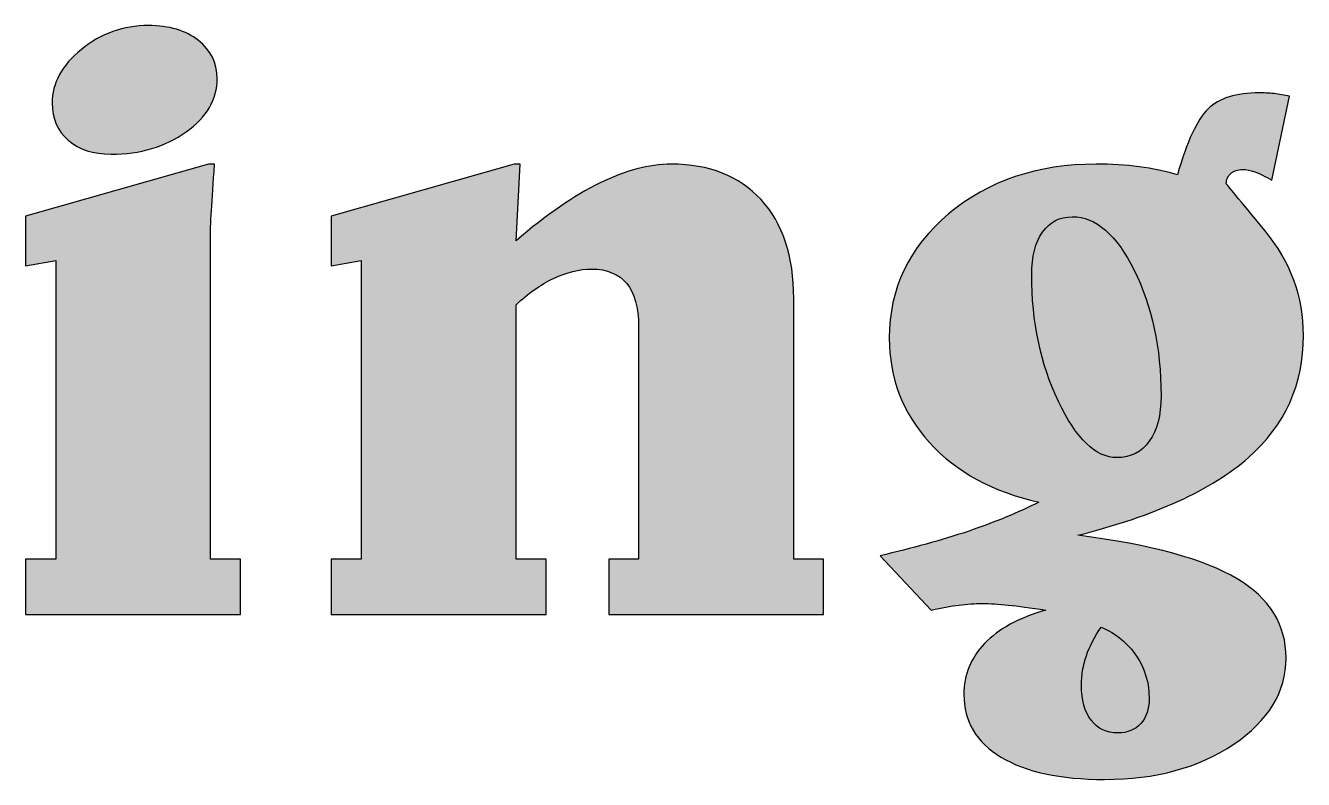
# Model space of a CAD drawing. Header units: centimetres. Extents: x -14.46 to -8.38, y -6.78 to -5.03.
# Drawn here: x -9.249 to -8.595, y -6.64 to -6.254 of the extents above; entities that cross this region are included whole.
import ezdxf

# ---------------------------------------------------------------- set-up
doc = ezdxf.new("R2010")
doc.units = ezdxf.units.CM
doc.header["$MEASUREMENT"] = 0
doc.layers.add('Layer 1', color=7, linetype='Continuous')

msp = doc.modelspace()

# ---------------------------------------------------------------- hatches: boundary and pattern name
at = {"layer": 'Layer 1', "true_color": 0x000000}
h = msp.add_hatch(color=18, dxfattribs=at)
edge = h.paths.add_edge_path()
edge.add_spline(control_points=[(-9.18607, -6.25397), (-9.17548, -6.25397), (-9.16698, -6.25649), (-9.16053, -6.26159), (-9.15411, -6.26662), (-9.15093, -6.27307), (-9.15093, -6.28098), (-9.15093, -6.29169), (-9.15622, -6.30082), (-9.16681, -6.30835), (-9.1775, -6.31596), (-9.19023, -6.31977), (-9.20519, -6.31977), (-9.21425, -6.31977), (-9.22152, -6.3174), (-9.2271, -6.31262), (-9.23256, -6.30791), (-9.23532, -6.30158), (-9.23532, -6.29369), (-9.23532, -6.2834), (-9.23034, -6.27423), (-9.22032, -6.26615), (-9.21034, -6.25801), (-9.19894, -6.25397), (-9.18607, -6.25397)], knot_values=[0, 0, 0, 0, 0.125, 0.125, 0.125, 0.25, 0.25, 0.25, 0.375, 0.375, 0.375, 0.5, 0.5, 0.5, 0.625, 0.625, 0.625, 0.75, 0.75, 0.75, 0.875, 0.875, 0.875, 1, 1, 1, 1], degree=3, periodic=1)
h = msp.add_hatch(color=18, dxfattribs=at)
edge = h.paths.add_edge_path()
edge.add_spline(control_points=[(-8.81191, -6.52517), (-8.79558, -6.52143), (-8.78051, -6.51726), (-8.76686, -6.5127), (-8.75314, -6.50807), (-8.74107, -6.50304), (-8.73063, -6.49772), (-8.7542, -6.49255), (-8.77286, -6.48235), (-8.78662, -6.46721), (-8.80031, -6.45208), (-8.80718, -6.43422), (-8.80718, -6.41377), (-8.80718, -6.38851), (-8.79702, -6.36737), (-8.77685, -6.35035), (-8.75656, -6.33338), (-8.73144, -6.32487), (-8.70135, -6.32487), (-8.69373, -6.32487), (-8.68639, -6.32531), (-8.67941, -6.32625), (-8.67256, -6.32715), (-8.66597, -6.32844), (-8.65976, -6.33026), (-8.65493, -6.31331), (-8.64974, -6.30212), (-8.64413, -6.29657), (-8.63849, -6.29109), (-8.62977, -6.28837), (-8.61792, -6.28837), (-8.61556, -6.28837), (-8.61312, -6.28851), (-8.61037, -6.28881), (-8.60772, -6.28914), (-8.60511, -6.28958), (-8.60254, -6.2901), (-8.60254, -6.2901), (-8.61143, -6.33314), (-8.61143, -6.33314), (-8.61496, -6.3311), (-8.61792, -6.32967), (-8.62028, -6.32881), (-8.62258, -6.32797), (-8.62459, -6.3276), (-8.62635, -6.3276), (-8.62896, -6.3276), (-8.63101, -6.32827), (-8.63249, -6.32957), (-8.63408, -6.33095), (-8.63478, -6.33268), (-8.63478, -6.33497), (-8.63478, -6.33497), (-8.62822, -6.34296), (-8.61503, -6.35885), (-8.60194, -6.37483), (-8.59534, -6.39268), (-8.59534, -6.41246), (-8.59534, -6.43755), (-8.60469, -6.4584), (-8.62342, -6.47488), (-8.64212, -6.49148), (-8.67119, -6.50472), (-8.71066, -6.51467), (-8.67306, -6.51955), (-8.64597, -6.52699), (-8.62924, -6.53695), (-8.61259, -6.54692), (-8.60423, -6.56038), (-8.60423, -6.57748), (-8.60423, -6.59483), (-8.61316, -6.60958), (-8.63101, -6.62159), (-8.64886, -6.63361), (-8.67084, -6.63961), (-8.69705, -6.63961), (-8.7197, -6.63961), (-8.73737, -6.63583), (-8.75003, -6.62814), (-8.7627, -6.62053), (-8.76901, -6.60989), (-8.76901, -6.59618), (-8.76901, -6.58608), (-8.76545, -6.57741), (-8.75843, -6.57003), (-8.7513, -6.56265), (-8.74086, -6.55703), (-8.72717, -6.553), (-8.73497, -6.55178), (-8.74129, -6.55094), (-8.74626, -6.5504), (-8.75116, -6.54988), (-8.75564, -6.54964), (-8.75967, -6.54964), (-8.76344, -6.54964), (-8.76743, -6.54988), (-8.77159, -6.5504), (-8.77579, -6.55094), (-8.78048, -6.55178), (-8.7857, -6.553), (-8.7857, -6.553), (-8.81191, -6.52517), (-8.81191, -6.52517)], knot_values=[0, 0, 0, 0, 0.029412, 0.029412, 0.029412, 0.058824, 0.058824, 0.058824, 0.088235, 0.088235, 0.088235, 0.117647, 0.117647, 0.117647, 0.147059, 0.147059, 0.147059, 0.176471, 0.176471, 0.176471, 0.205882, 0.205882, 0.205882, 0.235294, 0.235294, 0.235294, 0.264706, 0.264706, 0.264706, 0.294118, 0.294118, 0.294118, 0.323529, 0.323529, 0.323529, 0.352941, 0.352941, 0.352941, 0.382353, 0.382353, 0.382353, 0.411765, 0.411765, 0.411765, 0.441176, 0.441176, 0.441176, 0.470588, 0.470588, 0.470588, 0.5, 0.5, 0.5, 0.529412, 0.529412, 0.529412, 0.558824, 0.558824, 0.558824, 0.588235, 0.588235, 0.588235, 0.617647, 0.617647, 0.617647, 0.647059, 0.647059, 0.647059, 0.676471, 0.676471, 0.676471, 0.705882, 0.705882, 0.705882, 0.735294, 0.735294, 0.735294, 0.764706, 0.764706, 0.764706, 0.794118, 0.794118, 0.794118, 0.823529, 0.823529, 0.823529, 0.852941, 0.852941, 0.852941, 0.882353, 0.882353, 0.882353, 0.911765, 0.911765, 0.911765, 0.941176, 0.941176, 0.941176, 0.970588, 0.970588, 0.970588, 1, 1, 1, 1], degree=3, periodic=1)
h = msp.add_hatch(color=18, dxfattribs=at)
edge = h.paths.add_edge_path()
edge.add_spline(control_points=[(-9.15531, -6.32487), (-9.15531, -6.32487), (-9.15224, -6.32487), (-9.15224, -6.32487), (-9.15291, -6.33452), (-9.15351, -6.34244), (-9.15389, -6.34859), (-9.15425, -6.35475), (-9.15439, -6.35991), (-9.15439, -6.3641), (-9.15439, -6.3641), (-9.15439, -6.52692), (-9.15439, -6.52692), (-9.15439, -6.52692), (-9.13901, -6.52692), (-9.13901, -6.52692), (-9.13901, -6.52692), (-9.13901, -6.55519), (-9.13901, -6.55519), (-9.13901, -6.55519), (-9.24893, -6.55519), (-9.24893, -6.55519), (-9.24893, -6.55519), (-9.24893, -6.52692), (-9.24893, -6.52692), (-9.24893, -6.52692), (-9.23352, -6.52692), (-9.23352, -6.52692), (-9.23352, -6.52692), (-9.23352, -6.37414), (-9.23352, -6.37414), (-9.23352, -6.37414), (-9.24893, -6.3768), (-9.24893, -6.3768), (-9.24893, -6.3768), (-9.24893, -6.3514), (-9.24893, -6.3514), (-9.24893, -6.3514), (-9.15531, -6.32487), (-9.15531, -6.32487)], knot_values=[0, 0, 0, 0, 0.076923, 0.076923, 0.076923, 0.153846, 0.153846, 0.153846, 0.230769, 0.230769, 0.230769, 0.307692, 0.307692, 0.307692, 0.384615, 0.384615, 0.384615, 0.461538, 0.461538, 0.461538, 0.538462, 0.538462, 0.538462, 0.615385, 0.615385, 0.615385, 0.692308, 0.692308, 0.692308, 0.769231, 0.769231, 0.769231, 0.846154, 0.846154, 0.846154, 0.923077, 0.923077, 0.923077, 1, 1, 1, 1], degree=3, periodic=1)
h = msp.add_hatch(color=18, dxfattribs=at)
edge = h.paths.add_edge_path()
edge.add_spline(control_points=[(-8.99899, -6.32487), (-8.99899, -6.32487), (-8.99592, -6.32487), (-8.99592, -6.32487), (-8.99592, -6.32487), (-8.99807, -6.3641), (-8.99807, -6.3641), (-8.98276, -6.35086), (-8.96855, -6.34105), (-8.95535, -6.3346), (-8.94219, -6.32814), (-8.92999, -6.32487), (-8.91873, -6.32487), (-8.89919, -6.32487), (-8.88384, -6.33095), (-8.87277, -6.34302), (-8.86158, -6.35512), (-8.85604, -6.372), (-8.85604, -6.39366), (-8.85604, -6.39366), (-8.85604, -6.52692), (-8.85604, -6.52692), (-8.85604, -6.52692), (-8.84087, -6.52692), (-8.84087, -6.52692), (-8.84087, -6.52692), (-8.84087, -6.55519), (-8.84087, -6.55519), (-8.84087, -6.55519), (-8.95055, -6.55519), (-8.95055, -6.55519), (-8.95055, -6.55519), (-8.95055, -6.52692), (-8.95055, -6.52692), (-8.95055, -6.52692), (-8.93538, -6.52692), (-8.93538, -6.52692), (-8.93538, -6.52692), (-8.93538, -6.40776), (-8.93538, -6.40776), (-8.93538, -6.3981), (-8.93739, -6.3908), (-8.94145, -6.38592), (-8.94551, -6.38099), (-8.95151, -6.37854), (-8.95944, -6.37854), (-8.96565, -6.37854), (-8.97218, -6.38013), (-8.97892, -6.38333), (-8.98558, -6.38654), (-8.992, -6.39103), (-8.99807, -6.39679), (-8.99807, -6.39679), (-8.99807, -6.52692), (-8.99807, -6.52692), (-8.99807, -6.52692), (-8.98269, -6.52692), (-8.98269, -6.52692), (-8.98269, -6.52692), (-8.98269, -6.55519), (-8.98269, -6.55519), (-8.98269, -6.55519), (-9.09262, -6.55519), (-9.09262, -6.55519), (-9.09262, -6.55519), (-9.09262, -6.52692), (-9.09262, -6.52692), (-9.09262, -6.52692), (-9.0772, -6.52692), (-9.0772, -6.52692), (-9.0772, -6.52692), (-9.0772, -6.37414), (-9.0772, -6.37414), (-9.0772, -6.37414), (-9.09262, -6.3768), (-9.09262, -6.3768), (-9.09262, -6.3768), (-9.09262, -6.3514), (-9.09262, -6.3514), (-9.09262, -6.3514), (-8.99899, -6.32487), (-8.99899, -6.32487)], knot_values=[0, 0, 0, 0, 0.037037, 0.037037, 0.037037, 0.074074, 0.074074, 0.074074, 0.111111, 0.111111, 0.111111, 0.148148, 0.148148, 0.148148, 0.185185, 0.185185, 0.185185, 0.222222, 0.222222, 0.222222, 0.259259, 0.259259, 0.259259, 0.296296, 0.296296, 0.296296, 0.333333, 0.333333, 0.333333, 0.37037, 0.37037, 0.37037, 0.407407, 0.407407, 0.407407, 0.444444, 0.444444, 0.444444, 0.481481, 0.481481, 0.481481, 0.518519, 0.518519, 0.518519, 0.555556, 0.555556, 0.555556, 0.592593, 0.592593, 0.592593, 0.62963, 0.62963, 0.62963, 0.666667, 0.666667, 0.666667, 0.703704, 0.703704, 0.703704, 0.740741, 0.740741, 0.740741, 0.777778, 0.777778, 0.777778, 0.814815, 0.814815, 0.814815, 0.851852, 0.851852, 0.851852, 0.888889, 0.888889, 0.888889, 0.925926, 0.925926, 0.925926, 0.962963, 0.962963, 0.962963, 1, 1, 1, 1], degree=3, periodic=1)
h = msp.add_hatch(color=18, dxfattribs=at)
edge = h.paths.add_edge_path()
edge.add_spline(control_points=[(-8.73434, -6.38144), (-8.73434, -6.40546), (-8.72975, -6.42708), (-8.72068, -6.44622), (-8.71155, -6.46539), (-8.70156, -6.47498), (-8.69077, -6.47498), (-8.68364, -6.47498), (-8.6781, -6.47217), (-8.67419, -6.46662), (-8.67017, -6.46106), (-8.66819, -6.45329), (-8.66819, -6.44334), (-8.66819, -6.41884), (-8.67278, -6.39748), (-8.68188, -6.37915), (-8.69098, -6.36092), (-8.70149, -6.35178), (-8.71356, -6.35178), (-8.72005, -6.35178), (-8.72509, -6.35436), (-8.7288, -6.35961), (-8.7325, -6.36478), (-8.73434, -6.37208), (-8.73434, -6.38144)], knot_values=[0, 0, 0, 0, 0.125, 0.125, 0.125, 0.25, 0.25, 0.25, 0.375, 0.375, 0.375, 0.5, 0.5, 0.5, 0.625, 0.625, 0.625, 0.75, 0.75, 0.75, 0.875, 0.875, 0.875, 1, 1, 1, 1], degree=3, periodic=1)
h = msp.add_hatch(color=18, dxfattribs=at)
edge = h.paths.add_edge_path()
edge.add_spline(control_points=[(-8.69874, -6.56166), (-8.70216, -6.56654), (-8.70474, -6.57149), (-8.70636, -6.57635), (-8.70805, -6.58128), (-8.7089, -6.58623), (-8.7089, -6.59133), (-8.7089, -6.59902), (-8.70728, -6.60501), (-8.70393, -6.60935), (-8.70058, -6.61368), (-8.69599, -6.61583), (-8.69024, -6.61583), (-8.68534, -6.61583), (-8.68145, -6.61423), (-8.67853, -6.61102), (-8.67563, -6.60782), (-8.67426, -6.60358), (-8.67426, -6.59826), (-8.67426, -6.59018), (-8.67641, -6.58298), (-8.68075, -6.5765), (-8.68505, -6.57003), (-8.69105, -6.56509), (-8.69874, -6.56166)], knot_values=[0, 0, 0, 0, 0.125, 0.125, 0.125, 0.25, 0.25, 0.25, 0.375, 0.375, 0.375, 0.5, 0.5, 0.5, 0.625, 0.625, 0.625, 0.75, 0.75, 0.75, 0.875, 0.875, 0.875, 1, 1, 1, 1], degree=3, periodic=1)

# ---------------------------------------------------------------- linework, layer by layer
at = {"layer": 'Layer 1'}
for points, knots in [([(-9.18607, -6.25397), (-9.17548, -6.25397), (-9.16698, -6.25649), (-9.16053, -6.26159), (-9.15411, -6.26662), (-9.15093, -6.27307), (-9.15093, -6.28098), (-9.15093, -6.29169), (-9.15622, -6.30082), (-9.16681, -6.30835), (-9.1775, -6.31596), (-9.19023, -6.31977), (-9.20519, -6.31977), (-9.21425, -6.31977), (-9.22152, -6.3174), (-9.2271, -6.31262), (-9.23256, -6.30791), (-9.23532, -6.30158), (-9.23532, -6.29369), (-9.23532, -6.2834), (-9.23034, -6.27423), (-9.22032, -6.26615), (-9.21034, -6.25801), (-9.19894, -6.25397), (-9.18607, -6.25397)], [0, 0, 0, 0, 0.125, 0.125, 0.125, 0.25, 0.25, 0.25, 0.375, 0.375, 0.375, 0.5, 0.5, 0.5, 0.625, 0.625, 0.625, 0.75, 0.75, 0.75, 0.875, 0.875, 0.875, 1, 1, 1, 1]), ([(-8.81191, -6.52517), (-8.79558, -6.52143), (-8.78051, -6.51726), (-8.76686, -6.5127), (-8.75314, -6.50807), (-8.74107, -6.50304), (-8.73063, -6.49772), (-8.7542, -6.49255), (-8.77286, -6.48235), (-8.78662, -6.46721), (-8.80031, -6.45208), (-8.80718, -6.43422), (-8.80718, -6.41377), (-8.80718, -6.38851), (-8.79702, -6.36737), (-8.77685, -6.35035), (-8.75656, -6.33338), (-8.73144, -6.32487), (-8.70135, -6.32487), (-8.69373, -6.32487), (-8.68639, -6.32531), (-8.67941, -6.32625), (-8.67256, -6.32715), (-8.66597, -6.32844), (-8.65976, -6.33026), (-8.65493, -6.31331), (-8.64974, -6.30212), (-8.64413, -6.29657), (-8.63849, -6.29109), (-8.62977, -6.28837), (-8.61792, -6.28837), (-8.61556, -6.28837), (-8.61312, -6.28851), (-8.61037, -6.28881), (-8.60772, -6.28914), (-8.60511, -6.28958), (-8.60254, -6.2901), (-8.60254, -6.2901), (-8.61143, -6.33314), (-8.61143, -6.33314), (-8.61496, -6.3311), (-8.61792, -6.32967), (-8.62028, -6.32881), (-8.62258, -6.32797), (-8.62459, -6.3276), (-8.62635, -6.3276), (-8.62896, -6.3276), (-8.63101, -6.32827), (-8.63249, -6.32957), (-8.63408, -6.33095), (-8.63478, -6.33268), (-8.63478, -6.33497), (-8.63478, -6.33497), (-8.62822, -6.34296), (-8.61503, -6.35885), (-8.60194, -6.37483), (-8.59534, -6.39268), (-8.59534, -6.41246), (-8.59534, -6.43755), (-8.60469, -6.4584), (-8.62342, -6.47488), (-8.64212, -6.49148), (-8.67119, -6.50472), (-8.71066, -6.51467), (-8.67306, -6.51955), (-8.64597, -6.52699), (-8.62924, -6.53695), (-8.61259, -6.54692), (-8.60423, -6.56038), (-8.60423, -6.57748), (-8.60423, -6.59483), (-8.61316, -6.60958), (-8.63101, -6.62159), (-8.64886, -6.63361), (-8.67084, -6.63961), (-8.69705, -6.63961), (-8.7197, -6.63961), (-8.73737, -6.63583), (-8.75003, -6.62814), (-8.7627, -6.62053), (-8.76901, -6.60989), (-8.76901, -6.59618), (-8.76901, -6.58608), (-8.76545, -6.57741), (-8.75843, -6.57003), (-8.7513, -6.56265), (-8.74086, -6.55703), (-8.72717, -6.553), (-8.73497, -6.55178), (-8.74129, -6.55094), (-8.74626, -6.5504), (-8.75116, -6.54988), (-8.75564, -6.54964), (-8.75967, -6.54964), (-8.76344, -6.54964), (-8.76743, -6.54988), (-8.77159, -6.5504), (-8.77579, -6.55094), (-8.78048, -6.55178), (-8.7857, -6.553), (-8.7857, -6.553), (-8.81191, -6.52517), (-8.81191, -6.52517)], [0, 0, 0, 0, 0.029412, 0.029412, 0.029412, 0.058824, 0.058824, 0.058824, 0.088235, 0.088235, 0.088235, 0.117647, 0.117647, 0.117647, 0.147059, 0.147059, 0.147059, 0.176471, 0.176471, 0.176471, 0.205882, 0.205882, 0.205882, 0.235294, 0.235294, 0.235294, 0.264706, 0.264706, 0.264706, 0.294118, 0.294118, 0.294118, 0.323529, 0.323529, 0.323529, 0.352941, 0.352941, 0.352941, 0.382353, 0.382353, 0.382353, 0.411765, 0.411765, 0.411765, 0.441176, 0.441176, 0.441176, 0.470588, 0.470588, 0.470588, 0.5, 0.5, 0.5, 0.529412, 0.529412, 0.529412, 0.558824, 0.558824, 0.558824, 0.588235, 0.588235, 0.588235, 0.617647, 0.617647, 0.617647, 0.647059, 0.647059, 0.647059, 0.676471, 0.676471, 0.676471, 0.705882, 0.705882, 0.705882, 0.735294, 0.735294, 0.735294, 0.764706, 0.764706, 0.764706, 0.794118, 0.794118, 0.794118, 0.823529, 0.823529, 0.823529, 0.852941, 0.852941, 0.852941, 0.882353, 0.882353, 0.882353, 0.911765, 0.911765, 0.911765, 0.941176, 0.941176, 0.941176, 0.970588, 0.970588, 0.970588, 1, 1, 1, 1]), ([(-9.15531, -6.32487), (-9.15531, -6.32487), (-9.15224, -6.32487), (-9.15224, -6.32487), (-9.15291, -6.33452), (-9.15351, -6.34244), (-9.15389, -6.34859), (-9.15425, -6.35475), (-9.15439, -6.35991), (-9.15439, -6.3641), (-9.15439, -6.3641), (-9.15439, -6.52692), (-9.15439, -6.52692), (-9.15439, -6.52692), (-9.13901, -6.52692), (-9.13901, -6.52692), (-9.13901, -6.52692), (-9.13901, -6.55519), (-9.13901, -6.55519), (-9.13901, -6.55519), (-9.24893, -6.55519), (-9.24893, -6.55519), (-9.24893, -6.55519), (-9.24893, -6.52692), (-9.24893, -6.52692), (-9.24893, -6.52692), (-9.23352, -6.52692), (-9.23352, -6.52692), (-9.23352, -6.52692), (-9.23352, -6.37414), (-9.23352, -6.37414), (-9.23352, -6.37414), (-9.24893, -6.3768), (-9.24893, -6.3768), (-9.24893, -6.3768), (-9.24893, -6.3514), (-9.24893, -6.3514), (-9.24893, -6.3514), (-9.15531, -6.32487), (-9.15531, -6.32487)], [0, 0, 0, 0, 0.076923, 0.076923, 0.076923, 0.153846, 0.153846, 0.153846, 0.230769, 0.230769, 0.230769, 0.307692, 0.307692, 0.307692, 0.384615, 0.384615, 0.384615, 0.461538, 0.461538, 0.461538, 0.538462, 0.538462, 0.538462, 0.615385, 0.615385, 0.615385, 0.692308, 0.692308, 0.692308, 0.769231, 0.769231, 0.769231, 0.846154, 0.846154, 0.846154, 0.923077, 0.923077, 0.923077, 1, 1, 1, 1]), ([(-8.99899, -6.32487), (-8.99899, -6.32487), (-8.99592, -6.32487), (-8.99592, -6.32487), (-8.99592, -6.32487), (-8.99807, -6.3641), (-8.99807, -6.3641), (-8.98276, -6.35086), (-8.96855, -6.34105), (-8.95535, -6.3346), (-8.94219, -6.32814), (-8.92999, -6.32487), (-8.91873, -6.32487), (-8.89919, -6.32487), (-8.88384, -6.33095), (-8.87277, -6.34302), (-8.86158, -6.35512), (-8.85604, -6.372), (-8.85604, -6.39366), (-8.85604, -6.39366), (-8.85604, -6.52692), (-8.85604, -6.52692), (-8.85604, -6.52692), (-8.84087, -6.52692), (-8.84087, -6.52692), (-8.84087, -6.52692), (-8.84087, -6.55519), (-8.84087, -6.55519), (-8.84087, -6.55519), (-8.95055, -6.55519), (-8.95055, -6.55519), (-8.95055, -6.55519), (-8.95055, -6.52692), (-8.95055, -6.52692), (-8.95055, -6.52692), (-8.93538, -6.52692), (-8.93538, -6.52692), (-8.93538, -6.52692), (-8.93538, -6.40776), (-8.93538, -6.40776), (-8.93538, -6.3981), (-8.93739, -6.3908), (-8.94145, -6.38592), (-8.94551, -6.38099), (-8.95151, -6.37854), (-8.95944, -6.37854), (-8.96565, -6.37854), (-8.97218, -6.38013), (-8.97892, -6.38333), (-8.98558, -6.38654), (-8.992, -6.39103), (-8.99807, -6.39679), (-8.99807, -6.39679), (-8.99807, -6.52692), (-8.99807, -6.52692), (-8.99807, -6.52692), (-8.98269, -6.52692), (-8.98269, -6.52692), (-8.98269, -6.52692), (-8.98269, -6.55519), (-8.98269, -6.55519), (-8.98269, -6.55519), (-9.09262, -6.55519), (-9.09262, -6.55519), (-9.09262, -6.55519), (-9.09262, -6.52692), (-9.09262, -6.52692), (-9.09262, -6.52692), (-9.0772, -6.52692), (-9.0772, -6.52692), (-9.0772, -6.52692), (-9.0772, -6.37414), (-9.0772, -6.37414), (-9.0772, -6.37414), (-9.09262, -6.3768), (-9.09262, -6.3768), (-9.09262, -6.3768), (-9.09262, -6.3514), (-9.09262, -6.3514), (-9.09262, -6.3514), (-8.99899, -6.32487), (-8.99899, -6.32487)], [0, 0, 0, 0, 0.037037, 0.037037, 0.037037, 0.074074, 0.074074, 0.074074, 0.111111, 0.111111, 0.111111, 0.148148, 0.148148, 0.148148, 0.185185, 0.185185, 0.185185, 0.222222, 0.222222, 0.222222, 0.259259, 0.259259, 0.259259, 0.296296, 0.296296, 0.296296, 0.333333, 0.333333, 0.333333, 0.37037, 0.37037, 0.37037, 0.407407, 0.407407, 0.407407, 0.444444, 0.444444, 0.444444, 0.481481, 0.481481, 0.481481, 0.518519, 0.518519, 0.518519, 0.555556, 0.555556, 0.555556, 0.592593, 0.592593, 0.592593, 0.62963, 0.62963, 0.62963, 0.666667, 0.666667, 0.666667, 0.703704, 0.703704, 0.703704, 0.740741, 0.740741, 0.740741, 0.777778, 0.777778, 0.777778, 0.814815, 0.814815, 0.814815, 0.851852, 0.851852, 0.851852, 0.888889, 0.888889, 0.888889, 0.925926, 0.925926, 0.925926, 0.962963, 0.962963, 0.962963, 1, 1, 1, 1]), ([(-8.73434, -6.38144), (-8.73434, -6.40546), (-8.72975, -6.42708), (-8.72068, -6.44622), (-8.71155, -6.46539), (-8.70156, -6.47498), (-8.69077, -6.47498), (-8.68364, -6.47498), (-8.6781, -6.47217), (-8.67419, -6.46662), (-8.67017, -6.46106), (-8.66819, -6.45329), (-8.66819, -6.44334), (-8.66819, -6.41884), (-8.67278, -6.39748), (-8.68188, -6.37915), (-8.69098, -6.36092), (-8.70149, -6.35178), (-8.71356, -6.35178), (-8.72005, -6.35178), (-8.72509, -6.35436), (-8.7288, -6.35961), (-8.7325, -6.36478), (-8.73434, -6.37208), (-8.73434, -6.38144)], [0, 0, 0, 0, 0.125, 0.125, 0.125, 0.25, 0.25, 0.25, 0.375, 0.375, 0.375, 0.5, 0.5, 0.5, 0.625, 0.625, 0.625, 0.75, 0.75, 0.75, 0.875, 0.875, 0.875, 1, 1, 1, 1]), ([(-8.69874, -6.56166), (-8.70216, -6.56654), (-8.70474, -6.57149), (-8.70636, -6.57635), (-8.70805, -6.58128), (-8.7089, -6.58623), (-8.7089, -6.59133), (-8.7089, -6.59902), (-8.70728, -6.60501), (-8.70393, -6.60935), (-8.70058, -6.61368), (-8.69599, -6.61583), (-8.69024, -6.61583), (-8.68534, -6.61583), (-8.68145, -6.61423), (-8.67853, -6.61102), (-8.67563, -6.60782), (-8.67426, -6.60358), (-8.67426, -6.59826), (-8.67426, -6.59018), (-8.67641, -6.58298), (-8.68075, -6.5765), (-8.68505, -6.57003), (-8.69105, -6.56509), (-8.69874, -6.56166)], [0, 0, 0, 0, 0.125, 0.125, 0.125, 0.25, 0.25, 0.25, 0.375, 0.375, 0.375, 0.5, 0.5, 0.5, 0.625, 0.625, 0.625, 0.75, 0.75, 0.75, 0.875, 0.875, 0.875, 1, 1, 1, 1])]:
    msp.add_open_spline(points, degree=3, knots=knots, dxfattribs=at)

doc.saveas('drawing.dxf')
